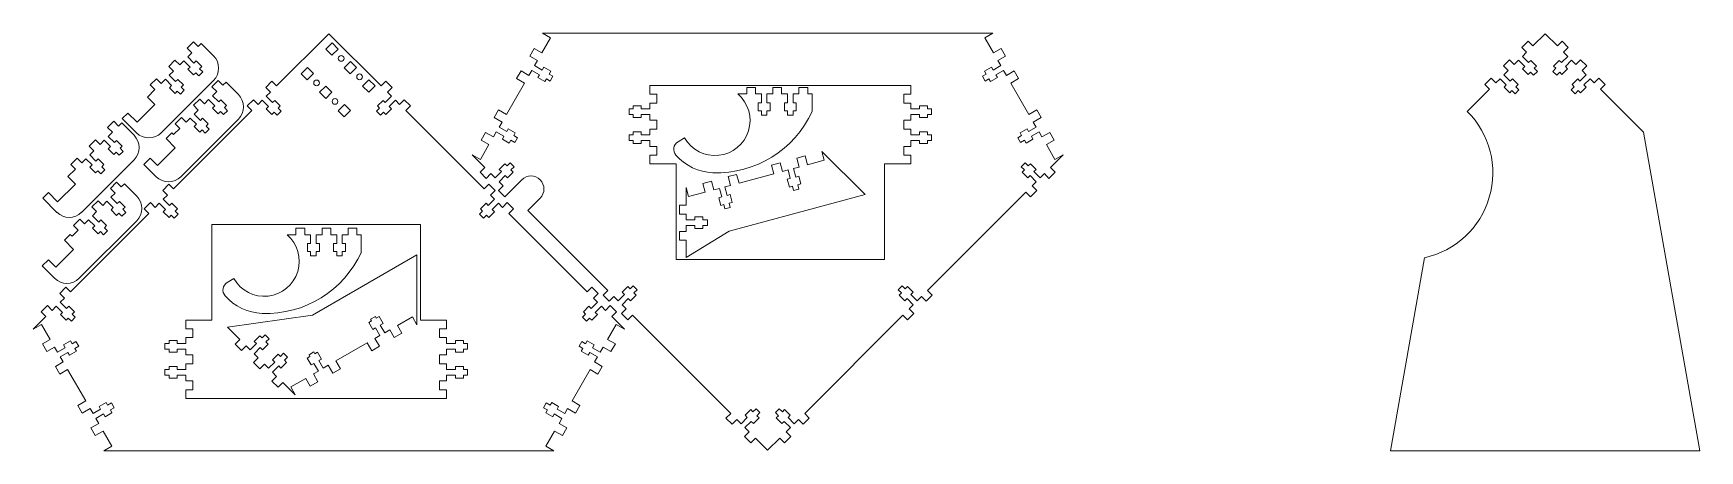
# Model space of a CAD drawing. Header units: inches. Extents: x 0 to 47.9, y 0 to 12.
import ezdxf

# ---------------------------------------------------------------- set-up
doc = ezdxf.new("R2010")
doc.units = ezdxf.units.IN
doc.header["$MEASUREMENT"] = 0

msp = doc.modelspace()

# ---------------------------------------------------------------- linework, layer by layer
at = {"color": 7, "linetype": 'Continuous', "lineweight": 15}
for p, q in [((6.995, 10.488), (8.497, 11.99)), ((8.497, 11.99), (10, 10.488)), ((14.642, 12), (14.872, 11.867)), ((14.642, 12), (27.586, 12)), ((27.356, 11.867), (27.586, 12)), ((43.113, 11.637), (43.466, 11.99)), ((43.466, 11.99), (43.82, 11.637)), ((4.604, 11.756), (4.424, 11.577)), ((4.424, 11.577), (4.558, 11.442)), ((4.738, 11.622), (4.604, 11.756)), ((4.738, 11.622), (4.826, 11.71)), ((4.826, 11.71), (5.181, 11.355)), ((8.408, 11.542), (8.589, 11.723)), ((8.582, 11.368), (8.408, 11.542)), ((8.763, 11.549), (8.582, 11.368)), ((8.589, 11.723), (8.763, 11.549)), ((14.272, 11.348), (14.399, 11.568)), ((14.399, 11.568), (14.624, 11.438)), ((14.872, 11.867), (14.624, 11.438)), ((27.604, 11.438), (27.356, 11.867)), ((27.604, 11.438), (27.829, 11.568)), ((27.829, 11.568), (27.956, 11.348)), ((42.799, 11.591), (42.978, 11.771)), ((42.933, 11.457), (42.799, 11.591)), ((42.978, 11.771), (43.113, 11.637)), ((43.82, 11.637), (43.954, 11.771)), ((43.954, 11.771), (44.134, 11.591)), ((44.134, 11.591), (43.999, 11.457)), ((4.073, 11.226), (3.894, 11.046)), ((3.894, 11.046), (4.028, 10.912)), ((4.208, 11.092), (4.073, 11.226)), ((4.208, 11.092), (4.327, 11.211)), ((4.506, 11.031), (4.327, 11.211)), ((4.44, 11.324), (4.558, 11.442)), ((4.44, 11.324), (4.619, 11.144)), ((4.443, 10.967), (4.506, 11.031)), ((4.619, 11.144), (4.683, 11.208)), ((4.683, 11.208), (4.846, 11.045)), ((4.846, 11.045), (4.782, 10.981)), ((8.939, 11.011), (9.12, 11.192)), ((9.12, 11.192), (9.294, 11.019)), ((14.497, 11.218), (14.272, 11.348)), ((14.497, 11.218), (14.413, 11.072)), ((14.413, 11.072), (14.633, 10.945)), ((14.633, 10.945), (14.678, 11.023)), ((14.678, 11.023), (14.877, 10.908)), ((27.351, 10.908), (27.55, 11.023)), ((27.55, 11.023), (27.595, 10.945)), ((27.595, 10.945), (27.815, 11.072)), ((27.956, 11.348), (27.731, 11.218)), ((27.815, 11.072), (27.731, 11.218)), ((42.268, 11.061), (42.448, 11.241)), ((42.403, 10.927), (42.268, 11.061)), ((42.448, 11.241), (42.582, 11.106)), ((42.582, 11.106), (42.701, 11.225)), ((42.881, 11.045), (42.701, 11.225)), ((42.814, 11.338), (42.933, 11.457)), ((42.814, 11.338), (42.994, 11.159)), ((42.817, 10.982), (42.881, 11.045)), ((42.994, 11.159), (43.058, 11.222)), ((43.058, 11.222), (43.22, 11.06)), ((43.22, 11.06), (43.157, 10.996)), ((43.712, 11.06), (43.875, 11.222)), ((43.776, 10.996), (43.712, 11.06)), ((43.875, 11.222), (43.939, 11.159)), ((43.939, 11.159), (44.118, 11.338)), ((43.999, 11.457), (44.118, 11.338)), ((44.231, 11.225), (44.052, 11.045)), ((44.052, 11.045), (44.115, 10.982)), ((44.231, 11.225), (44.35, 11.106)), ((44.35, 11.106), (44.484, 11.241)), ((44.484, 11.241), (44.664, 11.061)), ((44.664, 11.061), (44.53, 10.927)), ((3.543, 10.696), (3.363, 10.516)), ((3.677, 10.561), (3.543, 10.696)), ((5.181, 10.646), (3.675, 9.139)), ((3.677, 10.561), (3.796, 10.68)), ((3.976, 10.501), (3.796, 10.68)), ((3.909, 10.793), (4.028, 10.912)), ((3.909, 10.793), (4.089, 10.614)), ((4.089, 10.614), (4.153, 10.677)), ((4.153, 10.677), (4.315, 10.515)), ((4.605, 10.805), (4.443, 10.967)), ((4.669, 10.868), (4.605, 10.805)), ((4.758, 10.779), (4.669, 10.868)), ((4.871, 10.892), (4.758, 10.779)), ((4.782, 10.981), (4.871, 10.892)), ((5.317, 10.64), (5.137, 10.46)), ((5.451, 10.505), (5.317, 10.64)), ((5.451, 10.505), (5.54, 10.594)), ((5.54, 10.594), (5.895, 10.239)), ((6.681, 10.442), (6.86, 10.622)), ((6.86, 10.622), (6.995, 10.488)), ((7.701, 10.835), (7.884, 11.017)), ((7.875, 10.661), (7.701, 10.835)), ((8.058, 10.843), (7.875, 10.661)), ((7.884, 11.017), (8.058, 10.843)), ((9.113, 10.838), (8.939, 11.011)), ((9.294, 11.019), (9.113, 10.838)), ((9.469, 10.481), (9.65, 10.662)), ((9.65, 10.662), (9.824, 10.488)), ((10, 10.488), (10.134, 10.622)), ((10.134, 10.622), (10.314, 10.442)), ((14.122, 10.568), (13.603, 9.67)), ((13.897, 10.698), (14.024, 10.918)), ((14.122, 10.568), (13.897, 10.698)), ((14.024, 10.918), (14.249, 10.788)), ((14.333, 10.934), (14.249, 10.788)), ((14.553, 10.807), (14.333, 10.934)), ((14.508, 10.729), (14.553, 10.807)), ((14.707, 10.614), (14.508, 10.729)), ((14.752, 10.692), (14.707, 10.614)), ((14.861, 10.629), (14.752, 10.692)), ((14.877, 10.908), (14.832, 10.83)), ((14.832, 10.83), (14.941, 10.767)), ((14.941, 10.767), (14.861, 10.629)), ((27.287, 10.767), (27.396, 10.83)), ((27.367, 10.629), (27.287, 10.767)), ((27.396, 10.83), (27.351, 10.908)), ((27.476, 10.692), (27.367, 10.629)), ((27.521, 10.614), (27.476, 10.692)), ((27.72, 10.729), (27.521, 10.614)), ((27.895, 10.934), (27.675, 10.807)), ((27.675, 10.807), (27.72, 10.729)), ((27.979, 10.788), (27.895, 10.934)), ((27.979, 10.788), (28.204, 10.918)), ((28.331, 10.698), (28.106, 10.568)), ((28.625, 9.67), (28.106, 10.568)), ((28.204, 10.918), (28.331, 10.698)), ((41.738, 10.531), (41.918, 10.71)), ((41.918, 10.71), (42.052, 10.576)), ((42.052, 10.576), (42.171, 10.695)), ((42.35, 10.515), (42.171, 10.695)), ((42.284, 10.808), (42.403, 10.927)), ((42.284, 10.808), (42.464, 10.628)), ((42.464, 10.628), (42.527, 10.692)), ((42.527, 10.692), (42.69, 10.529)), ((42.98, 10.819), (42.817, 10.982)), ((43.043, 10.883), (42.98, 10.819)), ((43.132, 10.794), (43.043, 10.883)), ((43.246, 10.907), (43.132, 10.794)), ((43.157, 10.996), (43.246, 10.907)), ((43.687, 10.907), (43.776, 10.996)), ((43.8, 10.794), (43.687, 10.907)), ((43.889, 10.883), (43.8, 10.794)), ((43.953, 10.819), (43.889, 10.883)), ((44.115, 10.982), (43.953, 10.819)), ((44.243, 10.529), (44.405, 10.692)), ((44.405, 10.692), (44.469, 10.628)), ((44.469, 10.628), (44.649, 10.808)), ((44.53, 10.927), (44.649, 10.808)), ((44.762, 10.695), (44.582, 10.515)), ((44.762, 10.695), (44.88, 10.576)), ((44.88, 10.576), (45.015, 10.71)), ((45.015, 10.71), (45.194, 10.531)), ((3.282, 10.166), (3.498, 10.382)), ((3.494, 9.954), (3.282, 10.166)), ((3.363, 10.516), (3.498, 10.382)), ((3.912, 10.437), (3.976, 10.501)), ((4.075, 10.274), (3.912, 10.437)), ((4.138, 10.338), (4.075, 10.274)), ((4.228, 10.249), (4.138, 10.338)), ((4.341, 10.362), (4.228, 10.249)), ((4.315, 10.515), (4.252, 10.451)), ((4.252, 10.451), (4.341, 10.362)), ((4.787, 10.109), (4.607, 9.93)), ((4.921, 9.975), (4.787, 10.109)), ((4.921, 9.975), (5.04, 10.094)), ((5.219, 9.914), (5.04, 10.094)), ((5.137, 10.46), (5.272, 10.326)), ((5.153, 10.207), (5.272, 10.326)), ((5.153, 10.207), (5.333, 10.027)), ((5.333, 10.027), (5.396, 10.091)), ((5.396, 10.091), (5.559, 9.928)), ((6.151, 9.912), (6.33, 10.092)), ((6.33, 10.092), (6.465, 9.957)), ((6.465, 9.957), (6.583, 10.076)), ((6.763, 9.896), (6.583, 10.076)), ((6.815, 10.308), (6.681, 10.442)), ((6.696, 10.189), (6.815, 10.308)), ((6.696, 10.189), (6.876, 10.01)), ((6.876, 10.01), (6.94, 10.073)), ((6.94, 10.073), (7.102, 9.911)), ((8.232, 10.304), (8.413, 10.485)), ((8.406, 10.13), (8.232, 10.304)), ((8.587, 10.311), (8.406, 10.13)), ((8.413, 10.485), (8.587, 10.311)), ((9.643, 10.307), (9.469, 10.481)), ((9.824, 10.488), (9.643, 10.307)), ((9.893, 9.911), (10.055, 10.073)), ((10.055, 10.073), (10.119, 10.01)), ((10.119, 10.01), (10.298, 10.189)), ((10.314, 10.442), (10.18, 10.308)), ((10.18, 10.308), (10.298, 10.189)), ((10.412, 10.076), (10.232, 9.896)), ((10.412, 10.076), (10.53, 9.957)), ((10.53, 9.957), (10.665, 10.092)), ((10.665, 10.092), (10.844, 9.912)), ((17.73, 10.496), (25.226, 10.496)), ((17.73, 10.25), (17.73, 10.496)), ((17.73, 10.25), (17.93, 10.25)), ((17.93, 10.25), (17.93, 9.996)), ((20.512, 10.256), (20.259, 10.256)), ((20.512, 10.446), (20.512, 10.256)), ((20.766, 10.446), (20.512, 10.446)), ((20.766, 10.256), (20.766, 10.446)), ((20.934, 10.256), (20.766, 10.256)), ((20.934, 10.256), (20.934, 10.002)), ((21.094, 10.002), (21.094, 10.256)), ((21.262, 10.256), (21.094, 10.256)), ((21.262, 10.446), (21.262, 10.256)), ((21.516, 10.446), (21.262, 10.446)), ((21.516, 10.256), (21.516, 10.446)), ((21.684, 10.256), (21.516, 10.256)), ((21.684, 10.256), (21.684, 10.002)), ((21.844, 10.002), (21.844, 10.256)), ((22.012, 10.256), (21.844, 10.256)), ((22.012, 10.446), (22.012, 10.256)), ((22.266, 10.446), (22.012, 10.446)), ((22.266, 10.256), (22.266, 10.446)), ((22.391, 10.256), (22.266, 10.256)), ((22.391, 10.256), (22.391, 9.754)), ((25.026, 9.996), (25.026, 10.25)), ((25.026, 10.25), (25.226, 10.25)), ((25.226, 10.496), (25.226, 10.25)), ((41.231, 9.755), (41.872, 10.396)), ((41.872, 10.396), (41.738, 10.531)), ((42.287, 10.451), (42.35, 10.515)), ((42.449, 10.289), (42.287, 10.451)), ((42.513, 10.352), (42.449, 10.289)), ((42.602, 10.263), (42.513, 10.352)), ((42.715, 10.376), (42.602, 10.263)), ((42.69, 10.529), (42.626, 10.466)), ((42.626, 10.466), (42.715, 10.376)), ((44.217, 10.376), (44.306, 10.466)), ((44.33, 10.263), (44.217, 10.376)), ((44.306, 10.466), (44.243, 10.529)), ((44.419, 10.352), (44.33, 10.263)), ((44.483, 10.289), (44.419, 10.352)), ((44.646, 10.451), (44.483, 10.289)), ((44.582, 10.515), (44.646, 10.451)), ((45.194, 10.531), (45.06, 10.396)), ((45.06, 10.396), (46.297, 9.16)), ((2.557, 9.547), (2.719, 9.709)), ((2.719, 9.709), (2.984, 9.444)), ((2.984, 9.444), (3.494, 9.954)), ((4.034, 7.526), (6.285, 9.778)), ((4.607, 9.93), (4.741, 9.795)), ((4.623, 9.677), (4.741, 9.795)), ((4.623, 9.677), (4.802, 9.497)), ((5.156, 9.851), (5.219, 9.914)), ((5.318, 9.688), (5.156, 9.851)), ((5.382, 9.752), (5.318, 9.688)), ((5.471, 9.663), (5.382, 9.752)), ((5.584, 9.776), (5.471, 9.663)), ((5.559, 9.928), (5.495, 9.865)), ((5.495, 9.865), (5.584, 9.776)), ((6.285, 9.778), (6.151, 9.912)), ((6.699, 9.833), (6.763, 9.896)), ((6.862, 9.67), (6.699, 9.833)), ((6.926, 9.734), (6.862, 9.67)), ((7.015, 9.645), (6.926, 9.734)), ((7.128, 9.758), (7.015, 9.645)), ((7.102, 9.911), (7.039, 9.847)), ((7.039, 9.847), (7.128, 9.758)), ((8.762, 9.774), (8.943, 9.955)), ((8.936, 9.6), (8.762, 9.774)), ((9.117, 9.781), (8.936, 9.6)), ((8.943, 9.955), (9.117, 9.781)), ((9.867, 9.758), (9.956, 9.847)), ((9.98, 9.645), (9.867, 9.758)), ((9.956, 9.847), (9.893, 9.911)), ((10.069, 9.734), (9.98, 9.645)), ((10.133, 9.67), (10.069, 9.734)), ((10.296, 9.833), (10.133, 9.67)), ((10.232, 9.896), (10.296, 9.833)), ((10.844, 9.912), (10.71, 9.778)), ((10.71, 9.778), (12.961, 7.526)), ((13.251, 9.58), (13.378, 9.8)), ((13.378, 9.8), (13.603, 9.67)), ((17.13, 9.828), (17.246, 9.828)), ((17.13, 9.668), (17.13, 9.828)), ((17.246, 9.668), (17.13, 9.668)), ((17.246, 9.918), (17.476, 9.918)), ((17.246, 9.828), (17.246, 9.918)), ((17.246, 9.578), (17.246, 9.668)), ((17.476, 9.918), (17.476, 9.828)), ((17.476, 9.828), (17.73, 9.828)), ((17.476, 9.668), (17.476, 9.578)), ((17.73, 9.668), (17.476, 9.668)), ((17.93, 9.996), (17.73, 9.996)), ((17.73, 9.828), (17.73, 9.996)), ((17.73, 9.5), (17.73, 9.668)), ((20.934, 10.002), (20.844, 10.002)), ((20.844, 10.002), (20.844, 9.772)), ((20.844, 9.772), (20.934, 9.772)), ((20.934, 9.772), (20.934, 9.646)), ((20.934, 9.646), (21.094, 9.646)), ((21.184, 10.002), (21.094, 10.002)), ((21.094, 9.646), (21.094, 9.772)), ((21.094, 9.772), (21.184, 9.772)), ((21.184, 9.772), (21.184, 10.002)), ((21.684, 10.002), (21.594, 10.002)), ((21.594, 10.002), (21.594, 9.772)), ((21.594, 9.772), (21.684, 9.772)), ((21.684, 9.772), (21.684, 9.646)), ((21.684, 9.646), (21.844, 9.646)), ((21.934, 10.002), (21.844, 10.002)), ((21.844, 9.646), (21.844, 9.772)), ((21.844, 9.772), (21.934, 9.772)), ((21.934, 9.772), (21.934, 10.002)), ((25.226, 9.996), (25.026, 9.996)), ((25.226, 9.996), (25.226, 9.828)), ((25.226, 9.828), (25.48, 9.828)), ((25.226, 9.668), (25.226, 9.5)), ((25.48, 9.668), (25.226, 9.668)), ((25.48, 9.918), (25.71, 9.918)), ((25.48, 9.828), (25.48, 9.918)), ((25.48, 9.578), (25.48, 9.668)), ((25.71, 9.918), (25.71, 9.828)), ((25.71, 9.828), (25.826, 9.828)), ((25.71, 9.668), (25.71, 9.578)), ((25.826, 9.668), (25.71, 9.668)), ((25.826, 9.828), (25.826, 9.668)), ((28.625, 9.67), (28.85, 9.8)), ((28.85, 9.8), (28.977, 9.58)), ((2.317, 9.47), (2.137, 9.29)), ((2.137, 9.29), (2.272, 9.156)), ((2.153, 9.037), (2.272, 9.156)), ((2.451, 9.335), (2.317, 9.47)), ((2.451, 9.335), (2.54, 9.424)), ((2.54, 9.424), (2.895, 9.069)), ((2.965, 9.139), (2.557, 9.547)), ((3.815, 8.975), (3.981, 9.141)), ((3.981, 9.141), (4.034, 9.088)), ((4.034, 9.088), (4.211, 9.265)), ((4.256, 9.579), (4.077, 9.399)), ((4.077, 9.399), (4.211, 9.265)), ((5.895, 9.529), (4.244, 7.878)), ((4.391, 9.445), (4.256, 9.579)), ((4.391, 9.445), (4.51, 9.564)), ((4.689, 9.384), (4.51, 9.564)), ((4.626, 9.32), (4.689, 9.384)), ((4.788, 9.158), (4.626, 9.32)), ((4.852, 9.221), (4.788, 9.158)), ((4.802, 9.497), (4.866, 9.561)), ((4.941, 9.132), (4.852, 9.221)), ((4.866, 9.561), (5.029, 9.398)), ((5.054, 9.245), (4.941, 9.132)), ((5.029, 9.398), (4.965, 9.334)), ((4.965, 9.334), (5.054, 9.245)), ((12.876, 8.93), (13.003, 9.15)), ((13.003, 9.15), (13.228, 9.02)), ((13.312, 9.166), (13.228, 9.02)), ((13.476, 9.45), (13.251, 9.58)), ((13.532, 9.039), (13.312, 9.166)), ((13.476, 9.45), (13.392, 9.304)), ((13.392, 9.304), (13.612, 9.177)), ((13.612, 9.177), (13.657, 9.255)), ((13.657, 9.255), (13.856, 9.14)), ((13.856, 9.14), (13.811, 9.062)), ((17.476, 9.578), (17.246, 9.578)), ((17.246, 9.168), (17.476, 9.168)), ((17.246, 9.078), (17.246, 9.168)), ((17.476, 9.168), (17.476, 9.078)), ((17.73, 9.5), (17.93, 9.5)), ((17.93, 9.246), (17.73, 9.246)), ((17.73, 9.078), (17.73, 9.246)), ((17.93, 9.5), (17.93, 9.246)), ((25.026, 9.246), (25.026, 9.5)), ((25.026, 9.5), (25.226, 9.5)), ((25.226, 9.246), (25.026, 9.246)), ((25.226, 9.246), (25.226, 9.078)), ((25.71, 9.578), (25.48, 9.578)), ((25.48, 9.168), (25.71, 9.168)), ((25.48, 9.078), (25.48, 9.168)), ((25.71, 9.168), (25.71, 9.078)), ((28.372, 9.14), (28.571, 9.255)), ((28.417, 9.062), (28.372, 9.14)), ((28.571, 9.255), (28.616, 9.177)), ((28.616, 9.177), (28.836, 9.304)), ((28.916, 9.166), (28.696, 9.039)), ((28.977, 9.58), (28.752, 9.45)), ((28.836, 9.304), (28.752, 9.45)), ((29, 9.02), (28.916, 9.166)), ((29, 9.02), (29.225, 9.15)), ((29.225, 9.15), (29.352, 8.93)), ((46.297, 9.16), (47.912, 0)), ((1.787, 8.939), (1.607, 8.76)), ((1.607, 8.76), (1.741, 8.625)), ((1.623, 8.507), (1.741, 8.625)), ((1.921, 8.805), (1.787, 8.939)), ((1.921, 8.805), (2.04, 8.924)), ((2.219, 8.744), (2.04, 8.924)), ((2.153, 9.037), (2.333, 8.857)), ((2.156, 8.68), (2.219, 8.744)), ((2.318, 8.518), (2.156, 8.68)), ((2.333, 8.857), (2.396, 8.921)), ((2.396, 8.921), (2.559, 8.758)), ((2.559, 8.758), (2.495, 8.695)), ((2.495, 8.695), (2.584, 8.606)), ((3.571, 8.2), (4.08, 8.71)), ((4.08, 8.71), (3.815, 8.975)), ((13.101, 8.8), (12.853, 8.371)), ((13.101, 8.8), (12.876, 8.93)), ((13.487, 8.961), (13.532, 9.039)), ((13.686, 8.846), (13.487, 8.961)), ((13.731, 8.924), (13.686, 8.846)), ((13.84, 8.861), (13.731, 8.924)), ((13.811, 9.062), (13.92, 8.999)), ((13.92, 8.999), (13.84, 8.861)), ((17.13, 9.078), (17.246, 9.078)), ((17.13, 8.918), (17.13, 9.078)), ((17.246, 8.918), (17.13, 8.918)), ((17.246, 8.828), (17.246, 8.918)), ((17.476, 8.828), (17.246, 8.828)), ((17.476, 9.078), (17.73, 9.078)), ((17.476, 8.918), (17.476, 8.828)), ((17.73, 8.918), (17.476, 8.918)), ((17.73, 8.75), (17.73, 8.918)), ((17.73, 8.75), (17.93, 8.75)), ((17.93, 8.75), (17.93, 8.496)), ((18.725, 8.992), (18.538, 8.883)), ((25.026, 8.496), (25.026, 8.75)), ((25.026, 8.75), (25.226, 8.75)), ((25.226, 9.078), (25.48, 9.078)), ((25.226, 8.918), (25.226, 8.75)), ((25.48, 8.918), (25.226, 8.918)), ((25.48, 8.828), (25.48, 8.918)), ((25.71, 8.828), (25.48, 8.828)), ((25.71, 9.078), (25.826, 9.078)), ((25.71, 8.918), (25.71, 8.828)), ((25.826, 8.918), (25.71, 8.918)), ((25.826, 9.078), (25.826, 8.918)), ((28.308, 8.999), (28.417, 9.062)), ((28.388, 8.861), (28.308, 8.999)), ((28.497, 8.924), (28.388, 8.861)), ((28.542, 8.846), (28.497, 8.924)), ((28.741, 8.961), (28.542, 8.846)), ((28.696, 9.039), (28.741, 8.961)), ((29.352, 8.93), (29.127, 8.8)), ((29.375, 8.371), (29.127, 8.8)), ((1.256, 8.409), (1.077, 8.229)), ((1.077, 8.229), (1.211, 8.095)), ((1.391, 8.275), (1.256, 8.409)), ((2.895, 8.359), (1.389, 6.853)), ((1.391, 8.275), (1.509, 8.393)), ((1.689, 8.214), (1.509, 8.393)), ((1.623, 8.507), (1.802, 8.327)), ((1.625, 8.15), (1.689, 8.214)), ((1.788, 7.988), (1.625, 8.15)), ((1.802, 8.327), (1.866, 8.391)), ((1.866, 8.391), (2.028, 8.228)), ((2.028, 8.228), (1.965, 8.164)), ((1.965, 8.164), (2.054, 8.075)), ((2.382, 8.581), (2.318, 8.518)), ((2.471, 8.492), (2.382, 8.581)), ((2.584, 8.606), (2.471, 8.492)), ((3.179, 8.233), (3.358, 8.412)), ((3.534, 7.878), (3.179, 8.233)), ((3.358, 8.412), (3.571, 8.2)), ((12.979, 8.144), (12.617, 8.507)), ((12.853, 8.371), (12.617, 8.507)), ((13.394, 8.089), (13.556, 8.252)), ((13.556, 8.252), (13.62, 8.188)), ((13.62, 8.188), (13.709, 8.277)), ((13.709, 8.277), (13.822, 8.164)), ((13.822, 8.164), (13.733, 8.075)), ((17.93, 8.496), (17.73, 8.496)), ((17.73, 8.25), (17.73, 8.496)), ((18.48, 8.25), (17.73, 8.25)), ((18.48, 5.5), (18.48, 8.25)), ((21.224, 8.213), (21.47, 8.279)), ((21.292, 7.962), (21.224, 8.213)), ((21.47, 8.279), (21.537, 8.027)), ((22.016, 8.156), (21.854, 8.112)), ((21.949, 8.407), (22.194, 8.473)), ((22.016, 8.156), (21.949, 8.407)), ((22.194, 8.473), (22.262, 8.221)), ((22.741, 8.35), (22.262, 8.221)), ((22.672, 8.606), (22.741, 8.35)), ((22.672, 8.606), (23.917, 7.361)), ((24.476, 8.25), (24.476, 5.5)), ((25.226, 8.25), (24.476, 8.25)), ((25.226, 8.496), (25.026, 8.496)), ((25.226, 8.496), (25.226, 8.25)), ((28.406, 8.164), (28.519, 8.277)), ((28.495, 8.075), (28.406, 8.164)), ((28.519, 8.277), (28.608, 8.188)), ((28.608, 8.188), (28.672, 8.252)), ((28.672, 8.252), (28.834, 8.089)), ((29.611, 8.507), (29.249, 8.144)), ((29.611, 8.507), (29.375, 8.371)), ((0.698, 7.157), (1.208, 7.667)), ((0.995, 7.879), (1.211, 8.095)), ((1.208, 7.667), (0.995, 7.879)), ((1.852, 8.051), (1.788, 7.988)), ((1.941, 7.962), (1.852, 8.051)), ((2.054, 8.075), (1.941, 7.962)), ((2.395, 7.718), (2.215, 7.538)), ((2.529, 7.583), (2.395, 7.718)), ((2.529, 7.583), (2.618, 7.672)), ((2.618, 7.672), (2.973, 7.317)), ((12.845, 8.01), (12.979, 8.144)), ((13.025, 7.83), (12.845, 8.01)), ((13.159, 7.965), (13.025, 7.83)), ((13.278, 7.846), (13.159, 7.965)), ((13.278, 7.846), (13.458, 8.026)), ((13.571, 7.913), (13.391, 7.733)), ((13.51, 7.614), (13.391, 7.733)), ((13.458, 8.026), (13.394, 8.089)), ((14.044, 7.789), (13.555, 7.3)), ((13.634, 7.849), (13.571, 7.913)), ((13.797, 8.012), (13.634, 7.849)), ((13.733, 8.075), (13.797, 8.012)), ((19.253, 7.684), (19.498, 7.75)), ((19.32, 7.433), (19.253, 7.684)), ((19.498, 7.75), (19.565, 7.499)), ((19.977, 7.879), (20.222, 7.944)), ((20.044, 7.627), (19.977, 7.879)), ((20.222, 7.944), (20.29, 7.693)), ((21.292, 7.962), (20.29, 7.693)), ((21.699, 8.071), (21.537, 8.027)), ((21.678, 7.802), (21.765, 7.826)), ((21.738, 7.58), (21.678, 7.802)), ((21.765, 7.826), (21.699, 8.071)), ((21.854, 8.112), (21.92, 7.867)), ((21.92, 7.867), (22.007, 7.89)), ((22.066, 7.668), (21.979, 7.645)), ((22.007, 7.89), (22.066, 7.668)), ((28.431, 8.012), (28.495, 8.075)), ((28.594, 7.849), (28.431, 8.012)), ((28.657, 7.913), (28.594, 7.849)), ((28.837, 7.733), (28.657, 7.913)), ((28.837, 7.733), (28.718, 7.614)), ((28.834, 8.089), (28.771, 8.026)), ((28.771, 8.026), (28.95, 7.846)), ((29.069, 7.965), (28.95, 7.846)), ((29.203, 7.83), (29.069, 7.965)), ((29.383, 8.01), (29.203, 7.83)), ((29.249, 8.144), (29.383, 8.01)), ((0.271, 7.261), (0.433, 7.423)), ((0.679, 6.853), (0.271, 7.261)), ((0.433, 7.423), (0.698, 7.157)), ((1.865, 7.187), (1.685, 7.008)), ((1.999, 7.053), (1.865, 7.187)), ((2.215, 7.538), (2.35, 7.404)), ((2.231, 7.285), (2.35, 7.404)), ((2.231, 7.285), (2.41, 7.105)), ((3.72, 7.481), (3.899, 7.661)), ((3.854, 7.347), (3.72, 7.481)), ((3.735, 7.228), (3.854, 7.347)), ((3.735, 7.228), (3.915, 7.048)), ((3.899, 7.661), (4.034, 7.526)), ((12.961, 7.526), (13.095, 7.661)), ((13.08, 7.048), (13.259, 7.228)), ((13.095, 7.661), (13.275, 7.481)), ((13.275, 7.481), (13.141, 7.347)), ((13.141, 7.347), (13.259, 7.228)), ((13.375, 7.48), (13.51, 7.614)), ((13.555, 7.3), (13.375, 7.48)), ((14.572, 7.262), (14.217, 6.907)), ((18.77, 7.056), (18.77, 7.569)), ((18.841, 7.305), (18.77, 7.569)), ((19.32, 7.433), (18.841, 7.305)), ((19.727, 7.542), (19.565, 7.499)), ((19.706, 7.274), (19.793, 7.297)), ((19.766, 7.052), (19.706, 7.274)), ((19.793, 7.297), (19.727, 7.542)), ((20.044, 7.627), (19.882, 7.584)), ((19.882, 7.584), (19.948, 7.339)), ((19.948, 7.339), (20.035, 7.362)), ((20.01, 6.314), (23.917, 7.361)), ((20.035, 7.362), (20.094, 7.14)), ((21.825, 7.603), (21.738, 7.58)), ((21.857, 7.482), (21.825, 7.603)), ((22.012, 7.523), (21.857, 7.482)), ((21.979, 7.645), (22.012, 7.523)), ((28.539, 7.435), (25.713, 4.609)), ((28.673, 7.3), (28.539, 7.435)), ((28.853, 7.48), (28.673, 7.3)), ((28.718, 7.614), (28.853, 7.48)), ((1.073, 4.565), (3.324, 6.817)), ((1.685, 7.008), (1.819, 6.873)), ((1.701, 6.754), (1.819, 6.873)), ((1.701, 6.754), (1.88, 6.575)), ((1.999, 7.053), (2.118, 7.172)), ((2.297, 6.992), (2.118, 7.172)), ((2.234, 6.928), (2.297, 6.992)), ((2.396, 6.766), (2.234, 6.928)), ((2.46, 6.829), (2.396, 6.766)), ((2.41, 7.105), (2.474, 7.169)), ((2.549, 6.74), (2.46, 6.829)), ((2.474, 7.169), (2.637, 7.006)), ((2.662, 6.853), (2.549, 6.74)), ((2.637, 7.006), (2.573, 6.943)), ((2.573, 6.943), (2.662, 6.853)), ((3.19, 6.951), (3.369, 7.131)), ((3.324, 6.817), (3.19, 6.951)), ((3.369, 7.131), (3.503, 6.996)), ((3.503, 6.996), (3.622, 7.115)), ((3.802, 6.935), (3.622, 7.115)), ((3.738, 6.872), (3.802, 6.935)), ((3.901, 6.709), (3.738, 6.872)), ((3.965, 6.773), (3.901, 6.709)), ((3.915, 7.048), (3.979, 7.112)), ((4.054, 6.684), (3.965, 6.773)), ((3.979, 7.112), (4.141, 6.949)), ((4.167, 6.797), (4.054, 6.684)), ((4.141, 6.949), (4.078, 6.886)), ((4.078, 6.886), (4.167, 6.797)), ((12.828, 6.797), (12.917, 6.886)), ((12.941, 6.684), (12.828, 6.797)), ((12.854, 6.949), (13.016, 7.112)), ((12.917, 6.886), (12.854, 6.949)), ((13.03, 6.773), (12.941, 6.684)), ((13.016, 7.112), (13.08, 7.048)), ((13.094, 6.709), (13.03, 6.773)), ((13.257, 6.872), (13.094, 6.709)), ((13.373, 7.115), (13.193, 6.935)), ((13.193, 6.935), (13.257, 6.872)), ((13.373, 7.115), (13.491, 6.996)), ((13.491, 6.996), (13.626, 7.131)), ((13.626, 7.131), (13.805, 6.951)), ((13.805, 6.951), (13.671, 6.817)), ((13.671, 6.817), (15.922, 4.565)), ((16.515, 4.609), (14.217, 6.907)), ((18.58, 6.802), (18.58, 7.056)), ((18.58, 7.056), (18.77, 7.056)), ((18.77, 6.802), (18.58, 6.802)), ((18.77, 6.634), (18.77, 6.802)), ((19.024, 6.724), (19.254, 6.724)), ((19.024, 6.634), (19.024, 6.724)), ((19.254, 6.724), (19.254, 6.634)), ((19.853, 7.075), (19.766, 7.052)), ((19.885, 6.953), (19.853, 7.075)), ((20.04, 6.995), (19.885, 6.953)), ((20.094, 7.14), (20.007, 7.116)), ((20.007, 7.116), (20.04, 6.995)), ((1.112, 6.165), (1.289, 6.343)), ((1.334, 6.657), (1.155, 6.477)), ((1.155, 6.477), (1.289, 6.343)), ((2.973, 6.607), (1.322, 4.956)), ((1.469, 6.523), (1.334, 6.657)), ((1.469, 6.523), (1.587, 6.641)), ((1.767, 6.462), (1.587, 6.641)), ((1.703, 6.398), (1.767, 6.462)), ((1.866, 6.235), (1.703, 6.398)), ((1.93, 6.299), (1.866, 6.235)), ((1.88, 6.575), (1.944, 6.639)), ((2.019, 6.21), (1.93, 6.299)), ((1.944, 6.639), (2.106, 6.476)), ((2.132, 6.323), (2.019, 6.21)), ((2.106, 6.476), (2.043, 6.412)), ((2.043, 6.412), (2.132, 6.323)), ((5.135, 6.5), (11.131, 6.5)), ((5.135, 3.75), (5.135, 6.5)), ((7.552, 6.4), (7.552, 6.21)), ((7.806, 6.4), (7.552, 6.4)), ((7.806, 6.21), (7.806, 6.4)), ((8.302, 6.4), (8.302, 6.21)), ((8.556, 6.4), (8.302, 6.4)), ((8.556, 6.21), (8.556, 6.4)), ((9.052, 6.4), (9.052, 6.21)), ((9.306, 6.4), (9.052, 6.4)), ((9.306, 6.21), (9.306, 6.4)), ((11.131, 6.5), (11.131, 3.75)), ((18.58, 6.052), (18.58, 6.306)), ((18.58, 6.306), (18.77, 6.306)), ((18.77, 6.634), (19.024, 6.634)), ((18.77, 6.306), (18.77, 6.474)), ((19.024, 6.474), (18.77, 6.474)), ((18.77, 5.55), (20.01, 6.314)), ((19.024, 6.384), (19.024, 6.474)), ((19.254, 6.384), (19.024, 6.384)), ((19.254, 6.634), (19.38, 6.634)), ((19.254, 6.474), (19.254, 6.384)), ((19.38, 6.474), (19.254, 6.474)), ((19.38, 6.634), (19.38, 6.474)), ((0.648, 5.278), (1.158, 5.788)), ((0.893, 6.053), (1.058, 6.219)), ((1.158, 5.788), (0.893, 6.053)), ((1.058, 6.219), (1.112, 6.165)), ((7.552, 6.21), (7.299, 6.21)), ((7.974, 6.21), (7.806, 6.21)), ((7.884, 5.956), (7.884, 5.726)), ((7.974, 5.956), (7.884, 5.956)), ((7.974, 6.21), (7.974, 5.956)), ((8.134, 5.956), (8.134, 6.21)), ((8.302, 6.21), (8.134, 6.21)), ((8.224, 5.956), (8.134, 5.956)), ((8.224, 5.726), (8.224, 5.956)), ((8.724, 6.21), (8.556, 6.21)), ((8.724, 5.956), (8.634, 5.956)), ((8.634, 5.956), (8.634, 5.726)), ((8.724, 6.21), (8.724, 5.956)), ((8.884, 5.956), (8.884, 6.21)), ((9.052, 6.21), (8.884, 6.21)), ((8.974, 5.956), (8.884, 5.956)), ((8.974, 5.726), (8.974, 5.956)), ((9.431, 6.21), (9.306, 6.21)), ((9.431, 6.21), (9.431, 5.708)), ((18.77, 6.052), (18.58, 6.052)), ((18.77, 5.55), (18.77, 6.052)), ((0.257, 5.311), (0.436, 5.49)), ((0.612, 4.956), (0.257, 5.311)), ((0.436, 5.49), (0.648, 5.278)), ((7.884, 5.726), (7.974, 5.726)), ((7.974, 5.726), (7.974, 5.6)), ((7.974, 5.6), (8.134, 5.6)), ((11.031, 5.631), (8.029, 3.897)), ((8.134, 5.6), (8.134, 5.726)), ((8.134, 5.726), (8.224, 5.726)), ((8.634, 5.726), (8.724, 5.726)), ((8.724, 5.726), (8.724, 5.6)), ((8.724, 5.6), (8.884, 5.6)), ((8.884, 5.6), (8.884, 5.726)), ((8.884, 5.726), (8.974, 5.726)), ((11.031, 5.631), (11.031, 3.62)), ((24.476, 5.5), (18.48, 5.5)), ((39.021, 0), (39.999, 5.547)), ((5.765, 4.946), (5.578, 4.837)), ((0.759, 4.52), (0.938, 4.7)), ((0.893, 4.386), (0.759, 4.52)), ((0.774, 4.267), (0.893, 4.386)), ((0.938, 4.7), (1.073, 4.565)), ((15.922, 4.565), (16.056, 4.7)), ((16.056, 4.7), (16.236, 4.52)), ((16.236, 4.52), (16.102, 4.386)), ((16.102, 4.386), (16.22, 4.267)), ((16.381, 4.475), (16.515, 4.609)), ((16.56, 4.295), (16.381, 4.475)), ((16.695, 4.429), (16.56, 4.295)), ((16.813, 4.311), (16.695, 4.429)), ((16.813, 4.311), (16.993, 4.49)), ((17.106, 4.377), (16.927, 4.197)), ((16.929, 4.554), (17.092, 4.716)), ((16.993, 4.49), (16.929, 4.554)), ((17.092, 4.716), (17.156, 4.653)), ((17.17, 4.313), (17.106, 4.377)), ((17.156, 4.653), (17.245, 4.742)), ((17.332, 4.476), (17.17, 4.313)), ((17.245, 4.742), (17.358, 4.629)), ((17.358, 4.629), (17.269, 4.54)), ((17.269, 4.54), (17.332, 4.476)), ((24.87, 4.629), (24.983, 4.742)), ((24.959, 4.54), (24.87, 4.629)), ((24.896, 4.476), (24.959, 4.54)), ((25.058, 4.313), (24.896, 4.476)), ((24.983, 4.742), (25.072, 4.653)), ((25.122, 4.377), (25.058, 4.313)), ((25.072, 4.653), (25.136, 4.716)), ((25.302, 4.197), (25.122, 4.377)), ((25.136, 4.716), (25.299, 4.554)), ((25.299, 4.554), (25.235, 4.49)), ((25.235, 4.49), (25.415, 4.311)), ((25.533, 4.429), (25.415, 4.311)), ((25.668, 4.295), (25.533, 4.429)), ((25.847, 4.475), (25.668, 4.295)), ((25.713, 4.609), (25.847, 4.475)), ((0, 3.493), (0.363, 3.856)), ((0.229, 3.99), (0.408, 4.17)), ((0.363, 3.856), (0.229, 3.99)), ((0.408, 4.17), (0.542, 4.035)), ((0.542, 4.035), (0.661, 4.154)), ((0.841, 3.974), (0.661, 4.154)), ((0.774, 4.267), (0.954, 4.087)), ((0.777, 3.911), (0.841, 3.974)), ((0.94, 3.748), (0.777, 3.911)), ((0.954, 4.087), (1.018, 4.151)), ((1.018, 4.151), (1.18, 3.988)), ((1.206, 3.836), (1.093, 3.723)), ((1.18, 3.988), (1.117, 3.925)), ((1.117, 3.925), (1.206, 3.836)), ((8.029, 3.897), (5.581, 3.552)), ((9.695, 3.778), (9.834, 3.858)), ((9.834, 3.858), (9.862, 3.81)), ((9.862, 3.81), (9.94, 3.855)), ((9.94, 3.855), (10.055, 3.656)), ((10.469, 3.602), (10.899, 3.85)), ((10.899, 3.85), (11.031, 3.62)), ((15.789, 3.836), (15.878, 3.925)), ((15.902, 3.723), (15.789, 3.836)), ((15.815, 3.988), (15.977, 4.151)), ((15.878, 3.925), (15.815, 3.988)), ((15.977, 4.151), (16.041, 4.087)), ((16.041, 4.087), (16.22, 4.267)), ((16.218, 3.911), (16.055, 3.748)), ((16.334, 4.154), (16.154, 3.974)), ((16.154, 3.974), (16.218, 3.911)), ((16.334, 4.154), (16.452, 4.035)), ((16.452, 4.035), (16.587, 4.17)), ((16.587, 4.17), (16.766, 3.99)), ((16.766, 3.99), (16.632, 3.856)), ((16.632, 3.856), (16.995, 3.493)), ((16.911, 3.944), (17.045, 4.079)), ((17.091, 3.765), (16.911, 3.944)), ((17.045, 4.079), (16.927, 4.197)), ((17.225, 3.899), (17.091, 3.765)), ((20.051, 1.073), (17.225, 3.899)), ((25.003, 3.899), (22.178, 1.073)), ((25.137, 3.765), (25.003, 3.899)), ((25.317, 3.944), (25.137, 3.765)), ((25.302, 4.197), (25.183, 4.079)), ((25.183, 4.079), (25.317, 3.944)), ((0, 3.493), (0.237, 3.629)), ((0.237, 3.629), (0.485, 3.2)), ((1.004, 3.812), (0.94, 3.748)), ((1.093, 3.723), (1.004, 3.812)), ((4.385, 3.75), (5.135, 3.75)), ((4.385, 3.504), (4.385, 3.75)), ((4.385, 3.504), (4.585, 3.504)), ((4.585, 3.504), (4.585, 3.25)), ((5.936, 3.197), (5.581, 3.552)), ((9.645, 3.685), (9.723, 3.73)), ((9.76, 3.486), (9.645, 3.685)), ((9.723, 3.73), (9.695, 3.778)), ((9.838, 3.531), (9.76, 3.486)), ((9.965, 3.311), (9.838, 3.531)), ((10.055, 3.656), (9.977, 3.611)), ((9.977, 3.611), (10.104, 3.391)), ((10.104, 3.391), (10.249, 3.475)), ((10.379, 3.25), (10.249, 3.475)), ((10.599, 3.377), (10.379, 3.25)), ((10.469, 3.602), (10.599, 3.377)), ((11.131, 3.75), (11.881, 3.75)), ((11.681, 3.25), (11.681, 3.504)), ((11.681, 3.504), (11.881, 3.504)), ((11.881, 3.75), (11.881, 3.504)), ((15.991, 3.812), (15.902, 3.723)), ((16.055, 3.748), (15.991, 3.812)), ((16.51, 3.2), (16.758, 3.629)), ((16.758, 3.629), (16.995, 3.493)), ((0.259, 3.07), (0.485, 3.2)), ((0.386, 2.85), (0.259, 3.07)), ((0.612, 2.98), (0.386, 2.85)), ((0.612, 2.98), (0.696, 2.834)), ((0.696, 2.834), (0.916, 2.961)), ((0.871, 3.039), (1.07, 3.154)), ((0.916, 2.961), (0.871, 3.039)), ((1.07, 3.154), (1.115, 3.076)), ((1.115, 3.076), (1.224, 3.139)), ((1.304, 3.001), (1.195, 2.938)), ((1.195, 2.938), (1.24, 2.86)), ((1.224, 3.139), (1.304, 3.001)), ((3.785, 2.922), (3.785, 3.082)), ((3.785, 3.082), (3.901, 3.082)), ((3.901, 2.922), (3.785, 2.922)), ((3.901, 3.082), (3.901, 3.172)), ((3.901, 3.172), (4.131, 3.172)), ((3.901, 2.832), (3.901, 2.922)), ((4.131, 3.172), (4.131, 3.082)), ((4.131, 3.082), (4.385, 3.082)), ((4.385, 2.922), (4.131, 2.922)), ((4.131, 2.922), (4.131, 2.832)), ((4.585, 3.25), (4.385, 3.25)), ((4.385, 3.082), (4.385, 3.25)), ((4.385, 2.754), (4.385, 2.922)), ((5.801, 3.063), (5.936, 3.197)), ((5.981, 2.884), (5.801, 3.063)), ((6.115, 3.018), (5.981, 2.884)), ((6.234, 2.899), (6.115, 3.018)), ((6.234, 2.899), (6.414, 3.079)), ((6.527, 2.966), (6.347, 2.786)), ((6.35, 3.142), (6.513, 3.305)), ((6.414, 3.079), (6.35, 3.142)), ((6.513, 3.305), (6.576, 3.241)), ((6.59, 2.902), (6.527, 2.966)), ((6.576, 3.241), (6.665, 3.33)), ((6.753, 3.065), (6.59, 2.902)), ((6.665, 3.33), (6.778, 3.217)), ((6.778, 3.217), (6.689, 3.128)), ((6.689, 3.128), (6.753, 3.065)), ((8.701, 2.581), (9.6, 3.1)), ((9.73, 2.875), (9.6, 3.1)), ((9.95, 3.002), (9.73, 2.875)), ((9.82, 3.227), (9.965, 3.311)), ((9.82, 3.227), (9.95, 3.002)), ((11.881, 3.25), (11.681, 3.25)), ((11.881, 3.25), (11.881, 3.082)), ((11.881, 3.082), (12.135, 3.082)), ((11.881, 2.922), (11.881, 2.754)), ((12.135, 2.922), (11.881, 2.922)), ((12.135, 3.082), (12.135, 3.172)), ((12.135, 3.172), (12.365, 3.172)), ((12.135, 2.832), (12.135, 2.922)), ((12.365, 3.172), (12.365, 3.082)), ((12.365, 3.082), (12.481, 3.082)), ((12.481, 2.922), (12.365, 2.922)), ((12.365, 2.922), (12.365, 2.832)), ((12.481, 3.082), (12.481, 2.922)), ((15.691, 3.001), (15.771, 3.139)), ((15.8, 2.938), (15.691, 3.001)), ((15.755, 2.86), (15.8, 2.938)), ((15.771, 3.139), (15.88, 3.076)), ((15.88, 3.076), (15.925, 3.154)), ((15.925, 3.154), (16.124, 3.039)), ((16.124, 3.039), (16.079, 2.961)), ((16.079, 2.961), (16.299, 2.834)), ((16.299, 2.834), (16.383, 2.98)), ((16.608, 2.85), (16.383, 2.98)), ((16.51, 3.2), (16.735, 3.07)), ((16.735, 3.07), (16.608, 2.85)), ((0.634, 2.42), (0.86, 2.55)), ((0.761, 2.2), (0.634, 2.42)), ((0.996, 2.823), (0.776, 2.696)), ((0.776, 2.696), (0.86, 2.55)), ((1.041, 2.745), (0.996, 2.823)), ((1.24, 2.86), (1.041, 2.745)), ((4.131, 2.832), (3.901, 2.832)), ((3.901, 2.422), (4.131, 2.422)), ((3.901, 2.332), (3.901, 2.422)), ((4.131, 2.422), (4.131, 2.332)), ((4.385, 2.754), (4.585, 2.754)), ((4.585, 2.5), (4.385, 2.5)), ((4.385, 2.332), (4.385, 2.5)), ((4.585, 2.754), (4.585, 2.5)), ((6.332, 2.533), (6.466, 2.667)), ((6.511, 2.353), (6.332, 2.533)), ((6.466, 2.667), (6.347, 2.786)), ((6.646, 2.488), (6.511, 2.353)), ((6.764, 2.369), (6.646, 2.488)), ((6.764, 2.369), (6.944, 2.548)), ((7.057, 2.435), (6.877, 2.256)), ((6.88, 2.612), (7.043, 2.775)), ((6.944, 2.548), (6.88, 2.612)), ((7.043, 2.775), (7.107, 2.711)), ((7.121, 2.372), (7.057, 2.435)), ((7.107, 2.711), (7.196, 2.8)), ((7.283, 2.534), (7.121, 2.372)), ((7.196, 2.8), (7.309, 2.687)), ((7.309, 2.687), (7.22, 2.598)), ((7.22, 2.598), (7.283, 2.534)), ((7.877, 2.664), (7.955, 2.709)), ((7.992, 2.465), (7.877, 2.664)), ((7.927, 2.758), (8.066, 2.838)), ((7.955, 2.709), (7.927, 2.758)), ((8.07, 2.51), (7.992, 2.465)), ((8.066, 2.838), (8.094, 2.789)), ((8.197, 2.29), (8.07, 2.51)), ((8.094, 2.789), (8.172, 2.834)), ((8.172, 2.834), (8.287, 2.635)), ((8.287, 2.635), (8.209, 2.59)), ((8.209, 2.59), (8.336, 2.37)), ((8.336, 2.37), (8.481, 2.454)), ((8.611, 2.229), (8.481, 2.454)), ((8.701, 2.581), (8.831, 2.356)), ((11.681, 2.754), (11.881, 2.754)), ((11.681, 2.5), (11.681, 2.754)), ((11.881, 2.5), (11.681, 2.5)), ((11.881, 2.5), (11.881, 2.332)), ((12.365, 2.832), (12.135, 2.832)), ((12.135, 2.332), (12.135, 2.422)), ((12.135, 2.422), (12.365, 2.422)), ((12.365, 2.422), (12.365, 2.332)), ((15.954, 2.745), (15.755, 2.86)), ((15.999, 2.823), (15.954, 2.745)), ((16.219, 2.696), (15.999, 2.823)), ((16.135, 2.55), (16.219, 2.696)), ((16.135, 2.55), (16.36, 2.42)), ((16.36, 2.42), (16.233, 2.2)), ((0.987, 2.33), (0.761, 2.2)), ((0.987, 2.33), (1.505, 1.432)), ((3.785, 2.172), (3.785, 2.332)), ((3.785, 2.332), (3.901, 2.332)), ((3.901, 2.172), (3.785, 2.172)), ((3.901, 2.082), (3.901, 2.172)), ((4.131, 2.082), (3.901, 2.082)), ((4.131, 2.332), (4.385, 2.332)), ((4.385, 2.172), (4.131, 2.172)), ((4.131, 2.172), (4.131, 2.082)), ((4.385, 2.004), (4.385, 2.172)), ((4.385, 2.004), (4.585, 2.004)), ((4.585, 2.004), (4.585, 1.75)), ((6.862, 2.002), (6.996, 2.137)), ((7.041, 1.823), (6.862, 2.002)), ((6.996, 2.137), (6.877, 2.256)), ((7.176, 1.957), (7.041, 1.823)), ((7.529, 1.604), (7.176, 1.957)), ((7.402, 1.831), (7.832, 2.079)), ((7.962, 1.854), (7.832, 2.079)), ((8.182, 1.981), (7.962, 1.854)), ((8.052, 2.206), (8.197, 2.29)), ((8.052, 2.206), (8.182, 1.981)), ((8.831, 2.356), (8.611, 2.229)), ((11.681, 2.004), (11.881, 2.004)), ((11.681, 1.75), (11.681, 2.004)), ((11.881, 2.332), (12.135, 2.332)), ((12.135, 2.172), (11.881, 2.172)), ((11.881, 2.172), (11.881, 2.004)), ((12.135, 2.082), (12.135, 2.172)), ((12.365, 2.082), (12.135, 2.082)), ((12.365, 2.332), (12.481, 2.332)), ((12.481, 2.172), (12.365, 2.172)), ((12.365, 2.172), (12.365, 2.082)), ((12.481, 2.332), (12.481, 2.172)), ((15.49, 1.432), (16.008, 2.33)), ((16.233, 2.2), (16.008, 2.33)), ((4.585, 1.75), (4.385, 1.75)), ((4.385, 1.504), (4.385, 1.75)), ((11.881, 1.504), (4.385, 1.504)), ((7.532, 1.606), (7.402, 1.831)), ((7.532, 1.606), (7.529, 1.604)), ((11.881, 1.75), (11.681, 1.75)), ((11.881, 1.75), (11.881, 1.504)), ((1.28, 1.302), (1.505, 1.432)), ((1.407, 1.082), (1.28, 1.302)), ((1.632, 1.212), (1.407, 1.082)), ((1.632, 1.212), (1.716, 1.066)), ((1.716, 1.066), (1.936, 1.193)), ((2.016, 1.055), (1.796, 0.928)), ((1.891, 1.271), (2.09, 1.386)), ((1.936, 1.193), (1.891, 1.271)), ((2.061, 0.977), (2.016, 1.055)), ((2.26, 1.092), (2.061, 0.977)), ((2.09, 1.386), (2.135, 1.308)), ((2.135, 1.308), (2.245, 1.371)), ((2.325, 1.233), (2.215, 1.17)), ((2.215, 1.17), (2.26, 1.092)), ((2.245, 1.371), (2.325, 1.233)), ((14.67, 1.233), (14.75, 1.371)), ((14.779, 1.17), (14.67, 1.233)), ((14.734, 1.092), (14.779, 1.17)), ((14.934, 0.977), (14.734, 1.092)), ((14.75, 1.371), (14.859, 1.308)), ((14.859, 1.308), (14.904, 1.386)), ((14.904, 1.386), (15.104, 1.271)), ((14.979, 1.055), (14.934, 0.977)), ((15.199, 0.928), (14.979, 1.055)), ((15.104, 1.271), (15.059, 1.193)), ((15.059, 1.193), (15.279, 1.066)), ((15.279, 1.066), (15.363, 1.212)), ((15.588, 1.082), (15.363, 1.212)), ((15.49, 1.432), (15.715, 1.302)), ((15.715, 1.302), (15.588, 1.082)), ((19.916, 0.939), (20.051, 1.073)), ((20.465, 1.018), (20.628, 1.181)), ((20.529, 0.955), (20.465, 1.018)), ((20.628, 1.181), (20.691, 1.117)), ((20.691, 1.117), (20.78, 1.206)), ((20.78, 1.206), (20.893, 1.093)), ((20.893, 1.093), (20.804, 1.004)), ((20.804, 1.004), (20.868, 0.94)), ((21.335, 1.093), (21.448, 1.206)), ((21.424, 1.004), (21.335, 1.093)), ((21.36, 0.94), (21.424, 1.004)), ((21.448, 1.206), (21.537, 1.117)), ((21.537, 1.117), (21.601, 1.181)), ((21.601, 1.181), (21.763, 1.018)), ((21.763, 1.018), (21.7, 0.955)), ((22.178, 1.073), (22.312, 0.939)), ((1.655, 0.652), (1.88, 0.782)), ((1.782, 0.432), (1.655, 0.652)), ((2.007, 0.562), (1.782, 0.432)), ((1.796, 0.928), (1.88, 0.782)), ((2.007, 0.562), (2.255, 0.133)), ((14.74, 0.133), (14.988, 0.562)), ((15.213, 0.432), (14.988, 0.562)), ((15.115, 0.782), (15.199, 0.928)), ((15.115, 0.782), (15.34, 0.652)), ((15.34, 0.652), (15.213, 0.432)), ((20.096, 0.759), (19.916, 0.939)), ((20.23, 0.894), (20.096, 0.759)), ((20.349, 0.775), (20.23, 0.894)), ((20.349, 0.775), (20.529, 0.955)), ((20.447, 0.409), (20.581, 0.543)), ((20.642, 0.841), (20.462, 0.662)), ((20.581, 0.543), (20.462, 0.662)), ((20.705, 0.778), (20.642, 0.841)), ((20.868, 0.94), (20.705, 0.778)), ((21.523, 0.778), (21.36, 0.94)), ((21.586, 0.841), (21.523, 0.778)), ((21.766, 0.662), (21.586, 0.841)), ((21.766, 0.662), (21.647, 0.543)), ((21.647, 0.543), (21.782, 0.409)), ((21.7, 0.955), (21.879, 0.775)), ((21.998, 0.894), (21.879, 0.775)), ((22.132, 0.759), (21.998, 0.894)), ((22.312, 0.939), (22.132, 0.759)), ((2.255, 0.133), (2.025, 0)), ((14.969, 0), (2.025, 0)), ((14.969, 0), (14.74, 0.133)), ((20.626, 0.229), (20.447, 0.409)), ((20.76, 0.363), (20.626, 0.229)), ((21.114, 0.01), (20.76, 0.363)), ((21.468, 0.363), (21.114, 0.01)), ((21.602, 0.229), (21.468, 0.363)), ((21.782, 0.409), (21.602, 0.229)), ((47.912, 0), (39.021, 0))]:
    msp.add_line(p, q, dxfattribs=at)
for centre, radius in [((8.851, 11.28), 0.0827), ((8.144, 10.573), 0.0827), ((9.381, 10.75), 0.0828), ((8.674, 10.043), 0.0828)]:
    msp.add_circle(centre, radius, dxfattribs=at)
for centre, radius, start, end in [((4.826, 11.001), 0.502, 315, 45), ((5.54, 9.884), 0.502, 315, 45), ((19.599, 9.494), 1.008, 209.8863, 49.1087), ((19.657, 10.993), 3.002, 267.7856, 335.6173), ((39.466, 7.987), 2.498, 282.3112, 45.0459), ((3.32, 9.494), 0.502, 225, 315), ((2.54, 8.714), 0.502, 315, 45), ((18.664, 8.665), 0.252, 120, 221.537), ((19.599, 9.494), 1.502, 221.537, 267.7856), ((3.889, 8.233), 0.502, 225, 315), ((14.308, 7.526), 0.373, 315, 135), ((2.618, 6.962), 0.502, 315, 45), ((1.034, 7.208), 0.502, 225, 315), ((6.639, 5.448), 1.008, 209.8863, 49.1087), ((6.697, 6.947), 3.002, 267.7856, 335.6173), ((0.967, 5.311), 0.502, 225, 315), ((5.704, 4.619), 0.252, 120, 221.537), ((6.639, 5.448), 1.502, 221.537, 267.7856)]:
    msp.add_arc(centre, radius, start, end, dxfattribs=at)

doc.saveas('drawing.dxf')
